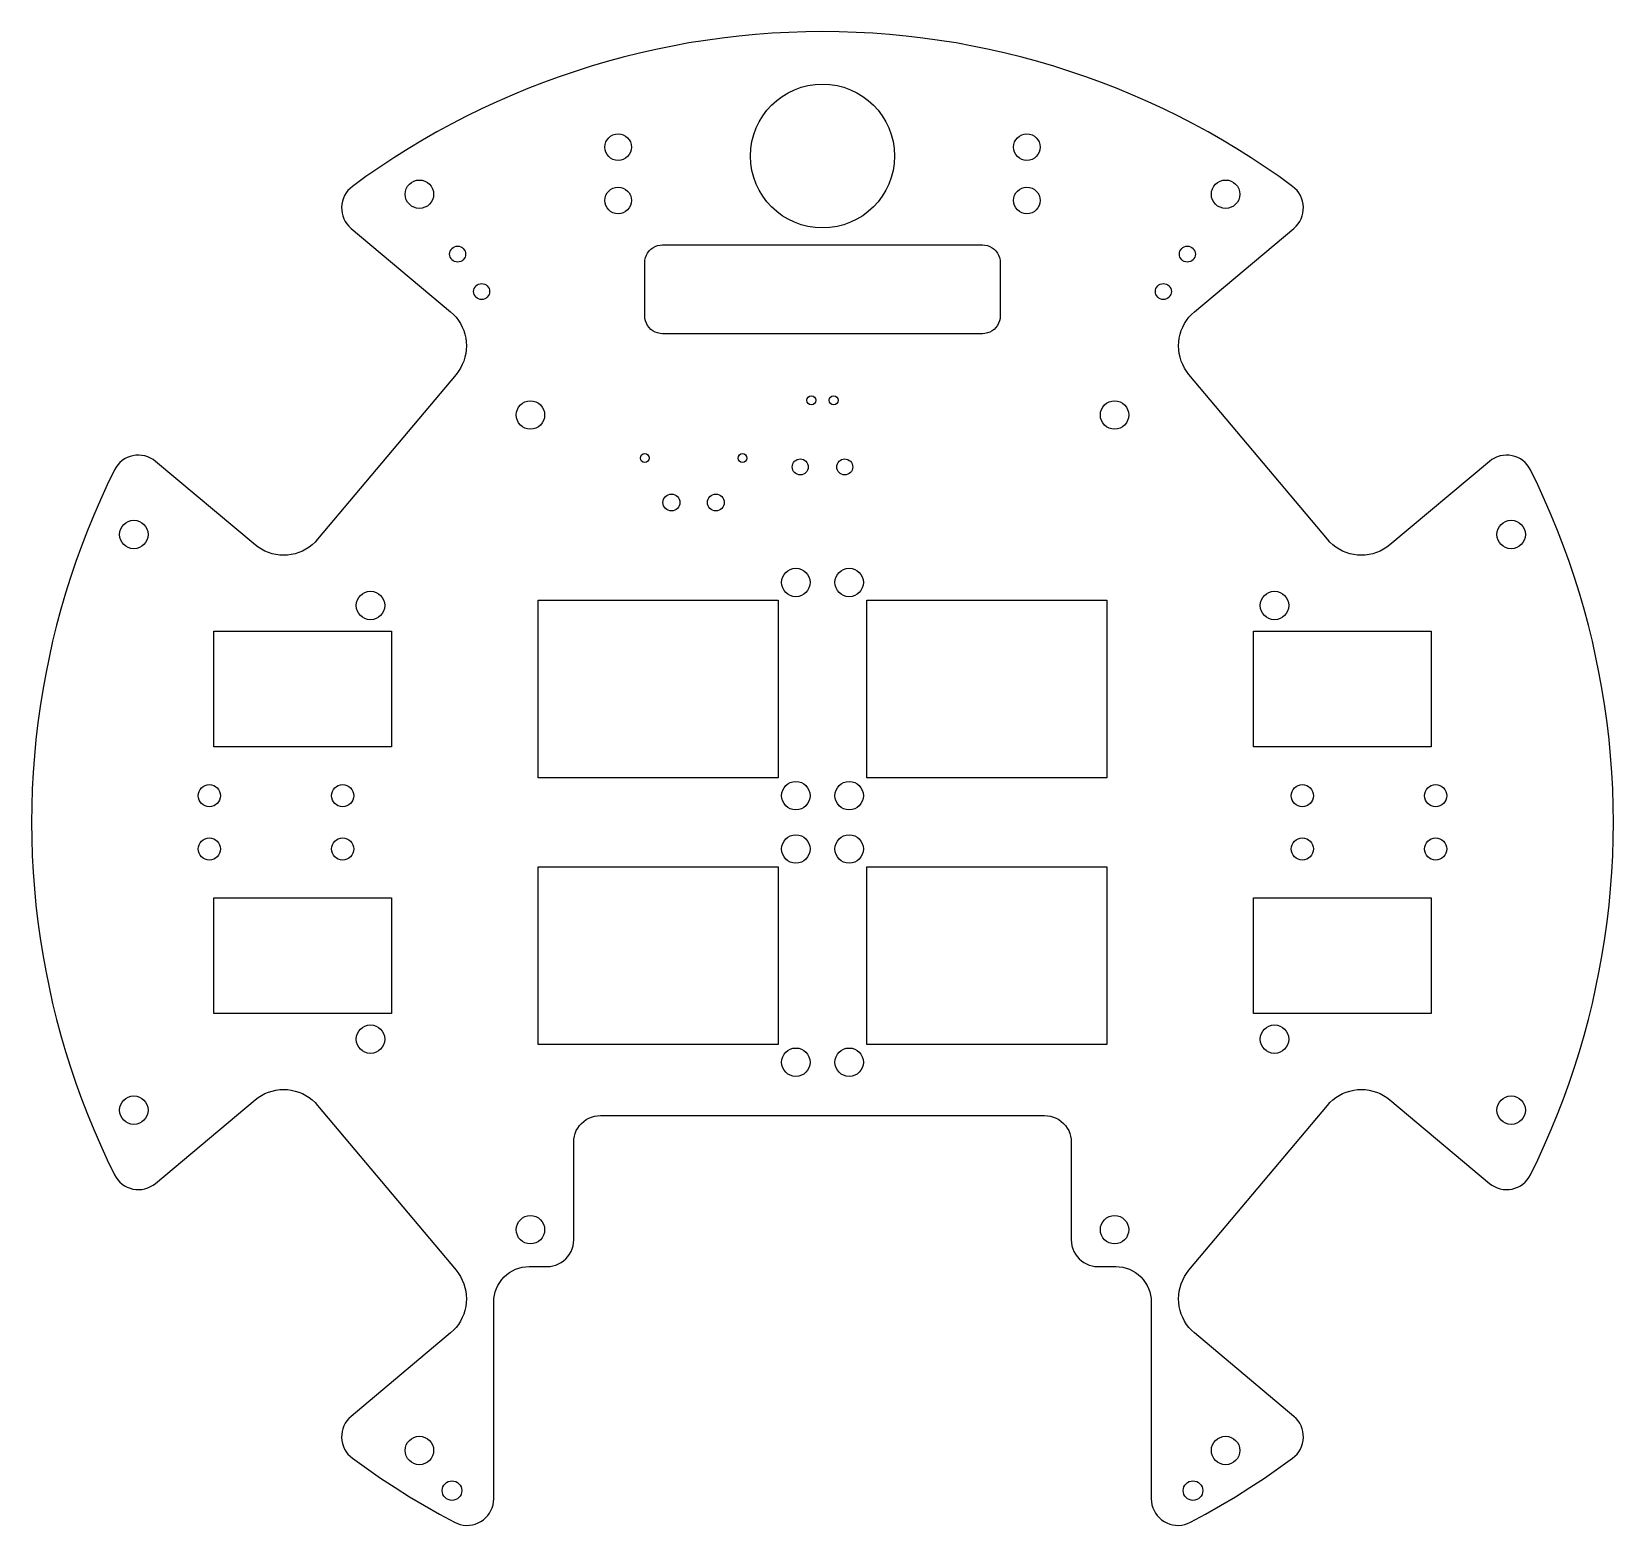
# Model space of a CAD drawing. Header units: millimetres. Extents: x -194 to -16, y 26 to 194.
import ezdxf

# ---------------------------------------------------------------- set-up
doc = ezdxf.new("R2010")
doc.units = ezdxf.units.MM
doc.layers.get('0').update_dxf_attribs({"linetype": 'CONTINUOUS'})

msp = doc.modelspace()

# ---------------------------------------------------------------- linework, layer by layer
for points in [[(-145.758155, 25.96588), (-145.422625, 25.898418), (-145.081595, 25.86961), (-144.739503, 25.879831), (-144.400801, 25.928949), (-144.069898, 26.016324), (-143.751099, 26.140819), (-143.448554, 26.300813), (-143.166201, 26.494225), (-142.907714, 26.718537), (-142.676457, 26.97083), (-142.475441, 27.247821), (-142.30728, 27.545904), (-142.174164, 27.8612), (-142.077826, 28.189606), (-142.019518, 28.526847), (-142, 28.868535), (-142, 51), (-141.980739, 51.392069), (-141.923141, 51.780361), (-141.827761, 52.161139), (-141.695518, 52.530734), (-141.527685, 52.885587), (-141.325878, 53.222281), (-141.092042, 53.537573), (-140.828427, 53.828427), (-140.537573, 54.092042), (-140.222281, 54.325878), (-139.885587, 54.527685), (-139.530734, 54.695518), (-139.161139, 54.827761), (-138.780361, 54.923141), (-138.392069, 54.980739), (-138, 55), (-136, 55), (-135.664107, 55.018863), (-135.332437, 55.075216), (-135.009163, 55.16835), (-134.698349, 55.297093), (-134.403904, 55.459827), (-134.129531, 55.654506), (-133.87868, 55.87868), (-133.654506, 56.129531), (-133.459827, 56.403904), (-133.297093, 56.698349), (-133.16835, 57.009163), (-133.075216, 57.332437), (-133.018863, 57.664107), (-133, 58), (-133, 69), (-132.981137, 69.335893), (-132.924784, 69.667563), (-132.83165, 69.990837), (-132.702907, 70.301651), (-132.540173, 70.596096), (-132.345494, 70.870469), (-132.12132, 71.12132), (-131.870469, 71.345494), (-131.596096, 71.540173), (-131.301651, 71.702907), (-130.990837, 71.83165), (-130.667563, 71.924784), (-130.335893, 71.981137), (-130, 72), (-80, 72), (-79.664107, 71.981137), (-79.332437, 71.924784), (-79.009163, 71.83165), (-78.698349, 71.702907), (-78.403904, 71.540173), (-78.129531, 71.345494), (-77.87868, 71.12132), (-77.654506, 70.870469), (-77.459827, 70.596096), (-77.297093, 70.301651), (-77.16835, 69.990837), (-77.075216, 69.667563), (-77.018863, 69.335893), (-77, 69), (-77, 58), (-76.981137, 57.664107), (-76.924784, 57.332437), (-76.83165, 57.009163), (-76.702907, 56.698349), (-76.540173, 56.403904), (-76.345494, 56.129531), (-76.12132, 55.87868), (-75.870469, 55.654506), (-75.596096, 55.459827), (-75.301651, 55.297093), (-74.990837, 55.16835), (-74.667563, 55.075216), (-74.335893, 55.018863), (-74, 55), (-72, 55), (-71.607931, 54.980739), (-71.219639, 54.923141), (-70.838861, 54.827761), (-70.469266, 54.695518), (-70.114413, 54.527685), (-69.777719, 54.325878), (-69.462427, 54.092042), (-69.171573, 53.828427), (-68.907958, 53.537573), (-68.674122, 53.222281), (-68.472315, 52.885587), (-68.304482, 52.530734), (-68.172239, 52.161139), (-68.076859, 51.780361), (-68.019261, 51.392069), (-68, 51), (-68, 28.868535), (-67.980452, 28.526851), (-67.922145, 28.189614), (-67.825807, 27.861213), (-67.692694, 27.54592), (-67.524535, 27.247841), (-67.323522, 26.970853), (-67.092268, 26.718563), (-66.833785, 26.494253), (-66.551436, 26.300843), (-66.248895, 26.14085), (-65.930101, 26.016355), (-65.599202, 25.928981), (-65.260504, 25.879863), (-64.918416, 25.86964), (-64.57739, 25.898447), (-64.241864, 25.965907), (-63.916205, 26.071143), (-63.604651, 26.212786), (-61.895122, 27.134932), (-60.206121, 28.094162), (-58.538457, 29.090022), (-56.892923, 30.12204), (-55.270302, 31.189722), (-53.671368, 32.292562), (-52.096883, 33.430032), (-51.83637, 33.646355), (-51.601898, 33.890661), (-51.39645, 34.159834), (-51.222646, 34.450444), (-51.082698, 34.758791), (-50.978391, 35.080944), (-50.911053, 35.4128), (-50.881542, 35.75013), (-50.890234, 36.088637), (-50.937018, 36.424009), (-51.021299, 36.751971), (-51.142002, 37.068347), (-51.297589, 37.369104), (-51.486079, 37.650412), (-51.70507, 37.908687), (-51.951772, 38.140637), (-63.146493, 47.534123), (-63.468084, 47.828816), (-63.762772, 48.150412), (-64.02831, 48.496467), (-64.262677, 48.864349), (-64.464089, 49.251257), (-64.631013, 49.654247), (-64.762179, 50.070252), (-64.856589, 50.496106), (-64.913524, 50.928568), (-64.93255, 51.364346), (-64.913524, 51.800125), (-64.85659, 52.232587), (-64.762181, 52.658441), (-64.631015, 53.074446), (-64.464092, 53.477436), (-64.26268, 53.864345), (-64.028314, 54.232227), (-63.762777, 54.578283), (-48.183534, 73.144903), (-47.88885, 73.466504), (-47.567255, 73.761196), (-47.2212, 74.026737), (-46.853318, 74.261106), (-46.466409, 74.46252), (-46.063418, 74.629446), (-45.647412, 74.760614), (-45.221556, 74.855024), (-44.789093, 74.911959), (-44.353313, 74.930985), (-43.917533, 74.911958), (-43.48507, 74.855022), (-43.059215, 74.76061), (-42.643209, 74.629442), (-42.240218, 74.462515), (-41.85331, 74.261099), (-41.485428, 74.026729), (-41.139374, 73.761187), (-29.944652, 64.3677), (-29.673391, 64.165017), (-29.381013, 63.9942), (-29.071247, 63.857421), (-28.748041, 63.756422), (-28.415511, 63.69249), (-28.077895, 63.666439), (-27.739493, 63.678602), (-27.404619, 63.728824), (-27.077537, 63.816464), (-26.762415, 63.940407), (-26.463269, 64.099072), (-26.183909, 64.290439), (-25.927895, 64.512069), (-25.698488, 64.761139), (-25.498611, 65.034475), (-25.330811, 65.328595), (-24.515326, 67.0103), (-23.735335, 68.708758), (-22.991181, 70.423221), (-22.283193, 72.152932), (-21.611683, 73.897129), (-20.976947, 75.655042), (-20.379265, 77.425896), (-19.8189, 79.20891), (-19.296101, 81.003298), (-18.811096, 82.808268), (-18.364101, 84.623025), (-17.955312, 86.446768), (-17.58491, 88.278693), (-17.253058, 90.117993), (-16.959901, 91.963855), (-16.705571, 93.815466), (-16.490178, 95.672009), (-16.313817, 97.532666), (-16.176568, 99.396616), (-16.078489, 101.263037), (-16.019624, 103.131107), (-16, 105), (-16.019624, 106.868893), (-16.078489, 108.736963), (-16.176568, 110.603384), (-16.313817, 112.467334), (-16.490178, 114.327991), (-16.705571, 116.184534), (-16.959901, 118.036145), (-17.253058, 119.882007), (-17.58491, 121.721307), (-17.955312, 123.553232), (-18.364101, 125.376975), (-18.811096, 127.191732), (-19.296101, 128.996702), (-19.8189, 130.79109), (-20.379265, 132.574104), (-20.976947, 134.344958), (-21.611683, 136.102871), (-22.283193, 137.847068), (-22.991181, 139.576779), (-23.735335, 141.291242), (-24.515326, 142.9897), (-25.330811, 144.671405), (-25.498635, 144.965509), (-25.698512, 145.238842), (-25.927918, 145.487909), (-26.18393, 145.709537), (-26.463288, 145.900902), (-26.762432, 146.059566), (-27.077551, 146.183508), (-27.40463, 146.271148), (-27.739502, 146.321371), (-28.0779, 146.333535), (-28.415513, 146.307487), (-28.748041, 146.243557), (-29.071245, 146.142562), (-29.38101, 146.005786), (-29.673387, 145.834974), (-29.944652, 145.6323), (-41.139374, 136.238813), (-41.485417, 135.973257), (-41.8533, 135.738889), (-42.240209, 135.537476), (-42.643201, 135.370551), (-43.059208, 135.239384), (-43.485064, 135.144974), (-43.917528, 135.08804), (-44.353308, 135.069014), (-44.789088, 135.088041), (-45.221552, 135.144977), (-45.647407, 135.239388), (-46.063413, 135.370556), (-46.466405, 135.537482), (-46.853314, 135.738897), (-47.221196, 135.973266), (-47.567252, 136.238807), (-47.888847, 136.533498), (-48.183534, 136.855097), (-63.762777, 155.421717), (-64.028312, 155.767776), (-64.26268, 156.135657), (-64.464092, 156.522565), (-64.631017, 156.925556), (-64.762184, 157.341561), (-64.856594, 157.767415), (-64.913529, 158.199877), (-64.932556, 158.635656), (-64.91353, 159.071435), (-64.856596, 159.503897), (-64.762186, 159.929751), (-64.63102, 160.345757), (-64.464096, 160.748747), (-64.262684, 161.135656), (-64.028316, 161.503538), (-63.762778, 161.849594), (-63.468089, 162.171189), (-63.146493, 162.465877), (-51.951772, 171.859363), (-51.705072, 172.091315), (-51.486082, 172.349589), (-51.297592, 172.630897), (-51.142004, 172.931654), (-51.021302, 173.24803), (-50.937021, 173.575992), (-50.890237, 173.911363), (-50.881545, 174.24987), (-50.911056, 174.5872), (-50.978394, 174.919055), (-51.082701, 175.241208), (-51.222648, 175.549554), (-51.396453, 175.840165), (-51.6019, 176.109337), (-51.836372, 176.353643), (-52.096883, 176.569968), (-53.62725, 177.676273), (-55.180744, 178.74986), (-56.756667, 179.790246), (-58.354308, 180.796962), (-59.972948, 181.769556), (-61.611859, 182.707588), (-63.270303, 183.610638), (-64.947532, 184.478298), (-66.642793, 185.310178), (-68.355322, 186.105904), (-70.084348, 186.865117), (-71.829093, 187.587474), (-73.58877, 188.272653), (-75.362589, 188.920342), (-77.14975, 189.530252), (-78.949448, 190.102108), (-80.760875, 190.635652), (-82.583213, 191.130643), (-84.415643, 191.58686), (-86.25734, 192.004096), (-88.107475, 192.382164), (-89.965215, 192.720894), (-91.829723, 193.020133), (-93.70016, 193.279746), (-95.575684, 193.499617), (-97.455451, 193.679647), (-99.338614, 193.819754), (-101.224326, 193.919876), (-103.111738, 193.979967), (-105, 194), (-106.888262, 193.979967), (-108.775674, 193.919876), (-110.661386, 193.819754), (-112.544549, 193.679647), (-114.424316, 193.499617), (-116.29984, 193.279746), (-118.170277, 193.020133), (-120.034785, 192.720894), (-121.892525, 192.382164), (-123.74266, 192.004096), (-125.584357, 191.58686), (-127.416787, 191.130643), (-129.239125, 190.635652), (-131.050552, 190.102108), (-132.85025, 189.530252), (-134.637411, 188.920342), (-136.41123, 188.272653), (-138.170907, 187.587474), (-139.915652, 186.865117), (-141.644678, 186.105904), (-143.357207, 185.310178), (-145.052468, 184.478298), (-146.729697, 183.610638), (-148.388141, 182.707588), (-150.027052, 181.769556), (-151.645692, 180.796962), (-153.243333, 179.790246), (-154.819256, 178.74986), (-156.37275, 177.676273), (-157.903117, 176.569968), (-158.16363, 176.353645), (-158.398102, 176.109339), (-158.60355, 175.840166), (-158.777354, 175.549556), (-158.917302, 175.241209), (-159.021609, 174.919056), (-159.088947, 174.5872), (-159.118458, 174.24987), (-159.109766, 173.911363), (-159.062982, 173.575991), (-158.978701, 173.248029), (-158.857998, 172.931653), (-158.702411, 172.630896), (-158.513921, 172.349588), (-158.29493, 172.091313), (-158.048228, 171.859363), (-146.853507, 162.465877), (-146.531916, 162.171184), (-146.237228, 161.849588), (-145.97169, 161.503533), (-145.737323, 161.135651), (-145.535911, 160.748743), (-145.368987, 160.345753), (-145.237821, 159.929748), (-145.143411, 159.503894), (-145.086476, 159.071432), (-145.06745, 158.635654), (-145.086476, 158.199875), (-145.14341, 157.767413), (-145.237819, 157.341559), (-145.368985, 156.925554), (-145.535908, 156.522564), (-145.73732, 156.135655), (-145.971686, 155.767773), (-146.237223, 155.421717), (-161.816466, 136.855097), (-162.111168, 136.533513), (-162.432762, 136.238823), (-162.778816, 135.973283), (-163.146697, 135.738915), (-163.533604, 135.537501), (-163.936594, 135.370576), (-164.352598, 135.239409), (-164.778452, 135.144998), (-165.210914, 135.088062), (-165.646692, 135.069035), (-166.082471, 135.088061), (-166.514932, 135.144995), (-166.940786, 135.239404), (-167.356791, 135.37057), (-167.759782, 135.537495), (-168.14669, 135.738907), (-168.514571, 135.973274), (-168.860626, 136.238813), (-180.055348, 145.6323), (-180.326598, 145.834996), (-180.618978, 146.00581), (-180.928745, 146.142587), (-181.251953, 146.243584), (-181.584483, 146.307514), (-181.9221, 146.333562), (-182.260501, 146.321398), (-182.595376, 146.271175), (-182.922458, 146.183534), (-183.237579, 146.059591), (-183.536726, 145.900925), (-183.816086, 145.709559), (-184.072101, 145.487929), (-184.301509, 145.23886), (-184.501387, 144.965524), (-184.669189, 144.671405), (-185.484674, 142.9897), (-186.264665, 141.291242), (-187.008819, 139.576779), (-187.716807, 137.847068), (-188.388317, 136.102871), (-189.023053, 134.344958), (-189.620735, 132.574104), (-190.1811, 130.79109), (-190.703899, 128.996702), (-191.188904, 127.191732), (-191.635899, 125.376975), (-192.044688, 123.553232), (-192.41509, 121.721307), (-192.746942, 119.882007), (-193.040099, 118.036145), (-193.294429, 116.184534), (-193.509822, 114.327991), (-193.686183, 112.467334), (-193.823432, 110.603384), (-193.921511, 108.736963), (-193.980376, 106.868893), (-194, 105), (-193.980376, 103.131107), (-193.921511, 101.263037), (-193.823432, 99.396616), (-193.686183, 97.532666), (-193.509822, 95.672009), (-193.294429, 93.815466), (-193.040099, 91.963855), (-192.746942, 90.117993), (-192.41509, 88.278693), (-192.044688, 86.446768), (-191.635899, 84.623025), (-191.188904, 82.808268), (-190.703899, 81.003298), (-190.1811, 79.20891), (-189.620735, 77.425896), (-189.023053, 75.655042), (-188.388317, 73.897129), (-187.716807, 72.152932), (-187.008819, 70.423221), (-186.264665, 68.708758), (-185.484674, 67.0103), (-184.669189, 65.328595), (-184.501365, 65.034491), (-184.301488, 64.761158), (-184.072082, 64.512091), (-183.81607, 64.290463), (-183.536712, 64.099098), (-183.237568, 63.940434), (-182.922449, 63.816492), (-182.59537, 63.728852), (-182.260498, 63.678629), (-181.9221, 63.666465), (-181.584487, 63.692513), (-181.251959, 63.756443), (-180.928755, 63.857438), (-180.61899, 63.994214), (-180.326613, 64.165026), (-180.055348, 64.3677), (-168.860626, 73.761187), (-168.514583, 74.026743), (-168.1467, 74.261111), (-167.759791, 74.462524), (-167.356799, 74.629449), (-166.940792, 74.760616), (-166.514936, 74.855026), (-166.082472, 74.91196), (-165.646692, 74.930986), (-165.210912, 74.911959), (-164.778448, 74.855023), (-164.352593, 74.760612), (-163.936587, 74.629444), (-163.533595, 74.462518), (-163.146686, 74.261103), (-162.778804, 74.026734), (-162.432748, 73.761193), (-162.111153, 73.466502), (-161.816466, 73.144903), (-146.237223, 54.578283), (-145.971688, 54.232224), (-145.73732, 53.864343), (-145.535908, 53.477435), (-145.368983, 53.074444), (-145.237816, 52.658439), (-145.143406, 52.232585), (-145.086471, 51.800123), (-145.067444, 51.364344), (-145.08647, 50.928565), (-145.143404, 50.496103), (-145.237814, 50.070249), (-145.36898, 49.654243), (-145.535904, 49.251253), (-145.737316, 48.864344), (-145.971684, 48.496462), (-146.237222, 48.150406), (-146.531911, 47.828811), (-146.853507, 47.534123), (-158.048228, 38.140637), (-158.294928, 37.908685), (-158.513918, 37.650411), (-158.702408, 37.369103), (-158.857996, 37.068346), (-158.978698, 36.75197), (-159.062979, 36.424008), (-159.109763, 36.088637), (-159.118455, 35.75013), (-159.088944, 35.4128), (-159.021606, 35.080945), (-158.917299, 34.758792), (-158.777352, 34.450446), (-158.603547, 34.159835), (-158.3981, 33.890663), (-158.163628, 33.646357), (-157.903117, 33.430032), (-156.328629, 32.292569), (-154.729697, 31.18973), (-153.107079, 30.122047), (-151.461547, 29.090029), (-149.793886, 28.094167), (-148.104889, 27.134936), (-146.395361, 26.212792), (-146.083818, 26.071119)], [(-86.71537, 160.020357), (-87, 160), (-123, 160), (-123.28463, 160.020357), (-123.563465, 160.081014), (-123.83083, 160.180736), (-124.081282, 160.317493), (-124.309721, 160.488501), (-124.511499, 160.690279), (-124.682507, 160.918718), (-124.819264, 161.16917), (-124.918986, 161.436535), (-124.979643, 161.71537), (-125, 162), (-125, 168), (-124.979643, 168.28463), (-124.918986, 168.563465), (-124.819264, 168.83083), (-124.682507, 169.081282), (-124.511499, 169.309721), (-124.309721, 169.511499), (-124.081282, 169.682507), (-123.83083, 169.819264), (-123.563465, 169.918986), (-123.28463, 169.979643), (-123, 170), (-87, 170), (-86.71537, 169.979643), (-86.436535, 169.918986), (-86.16917, 169.819264), (-85.918718, 169.682507), (-85.690279, 169.511499), (-85.488501, 169.309721), (-85.317493, 169.081282), (-85.180736, 168.83083), (-85.081014, 168.563465), (-85.020357, 168.28463), (-85, 168), (-85, 162), (-85.020357, 161.71537), (-85.081014, 161.436535), (-85.180736, 161.16917), (-85.317493, 160.918718), (-85.488501, 160.690279), (-85.690279, 160.488501), (-85.918718, 160.317493), (-86.16917, 160.180736), (-86.436535, 160.081014)], [(-110, 130), (-110, 110), (-137, 110), (-137, 130)], [(-73, 130), (-73, 110), (-100, 110), (-100, 130)], [(-153.5, 126.5), (-153.5, 113.5), (-173.5, 113.5), (-173.5, 126.5)], [(-36.5, 126.5), (-36.5, 113.5), (-56.5, 113.5), (-56.5, 126.5)], [(-110, 100), (-110, 80), (-137, 80), (-137, 100)], [(-73, 100), (-73, 80), (-100, 80), (-100, 100)], [(-153.5, 96.5), (-153.5, 83.5), (-173.5, 83.5), (-173.5, 96.5)], [(-36.5, 96.5), (-36.5, 83.5), (-56.5, 83.5), (-56.5, 96.5)]]:
    msp.add_lwpolyline(points, close=True)
for centre, radius in [((-105, 180), 8.1), ((-128, 181), 1.5), ((-82, 181), 1.5), ((-150.362, 175.699), 1.6), ((-128, 175), 1.5), ((-82, 175), 1.5), ((-59.6379, 175.699), 1.6), ((-146.058245, 168.954833), 0.9), ((-63.941829, 168.95488), 0.9), ((-143.357043, 164.747279), 0.9), ((-66.642957, 164.747279), 0.9), ((-137.867, 150.854), 1.6), ((-106.25, 152.5), 0.5), ((-103.75, 152.5), 0.5), ((-72.1332, 150.854), 1.6), ((-125, 146), 0.5), ((-114, 146), 0.5), ((-107.5, 145), 0.9), ((-102.5, 145), 0.9), ((-122, 141), 0.95), ((-117, 141), 0.95), ((-182.501, 137.396), 1.6), ((-27.4985, 137.396), 1.6), ((-108, 132), 1.6), ((-102, 132), 1.6), ((-155.865, 129.405), 1.6), ((-54.1351, 129.405), 1.6), ((-174, 108), 1.25), ((-159, 108), 1.25), ((-108, 108), 1.6), ((-102, 108), 1.6), ((-51, 108), 1.25), ((-36, 108), 1.25), ((-174, 102), 1.25), ((-159, 102), 1.25), ((-108, 102), 1.6), ((-102, 102), 1.6), ((-51, 102), 1.25), ((-36, 102), 1.25), ((-155.865, 80.595), 1.6), ((-54.1351, 80.595), 1.6), ((-108, 78), 1.6), ((-102, 78), 1.6), ((-182.501, 72.6037), 1.6), ((-27.4985, 72.6037), 1.6), ((-137.867, 59.1457), 1.6), ((-72.1332, 59.1457), 1.6), ((-150.362107, 34.30149), 1.6), ((-59.637893, 34.30149), 1.6), ((-146.693627, 29.782705), 1.1), ((-63.306373, 29.782705), 1.1)]:
    msp.add_circle(centre, radius)

doc.saveas('drawing.dxf')
